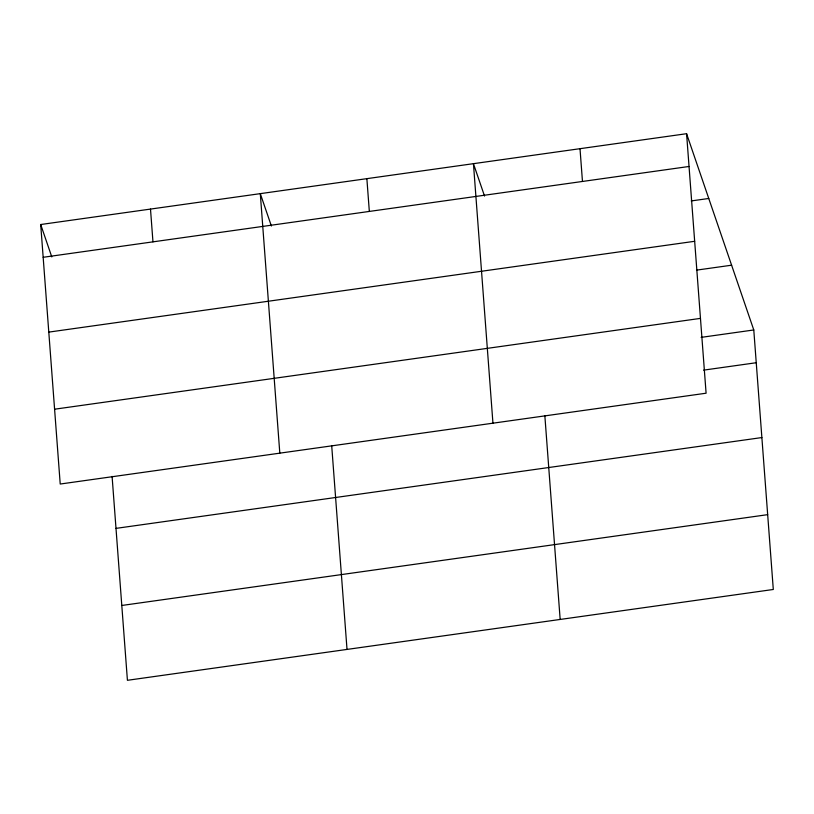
<?xml version="1.0" encoding="UTF-8"?>
<svg xmlns="http://www.w3.org/2000/svg" width="814" height="814" viewBox="0 0 814 814"><rect width="100%" height="100%" fill="white"/><g stroke="black" fill="none" stroke-linecap="round" stroke-linejoin="round"><path stroke-width="1.22" d="M686.578 133.7L706.094 393.213L60.216 484.035L40.7 224.522L686.578 133.7L753.784 329.965L773.3 589.478L127.422 680.301L112.088 476.383M43.162 257.295L689.041 166.473M691.208 200.936L708.76 198.474M48.789 332.112L694.668 241.29M696.499 270.136L731.613 265.201M54.589 409.208L700.467 318.386M701.129 337.372L753.784 329.965M703.591 370.136L756.247 362.729M115.995 528.378L761.873 437.556M121.795 605.474L767.673 514.652M484.534 196.062L473.443 163.675L492.948 423.188M271.388 226.027L260.297 193.651L279.812 453.154M40.7 224.522L51.791 256.909M580.006 148.687L582.468 181.451M544.831 415.527L560.164 619.444M366.87 178.663L369.332 211.426M331.685 445.502L347.018 649.419M150.498 209.086L152.961 241.85"/></g></svg>
